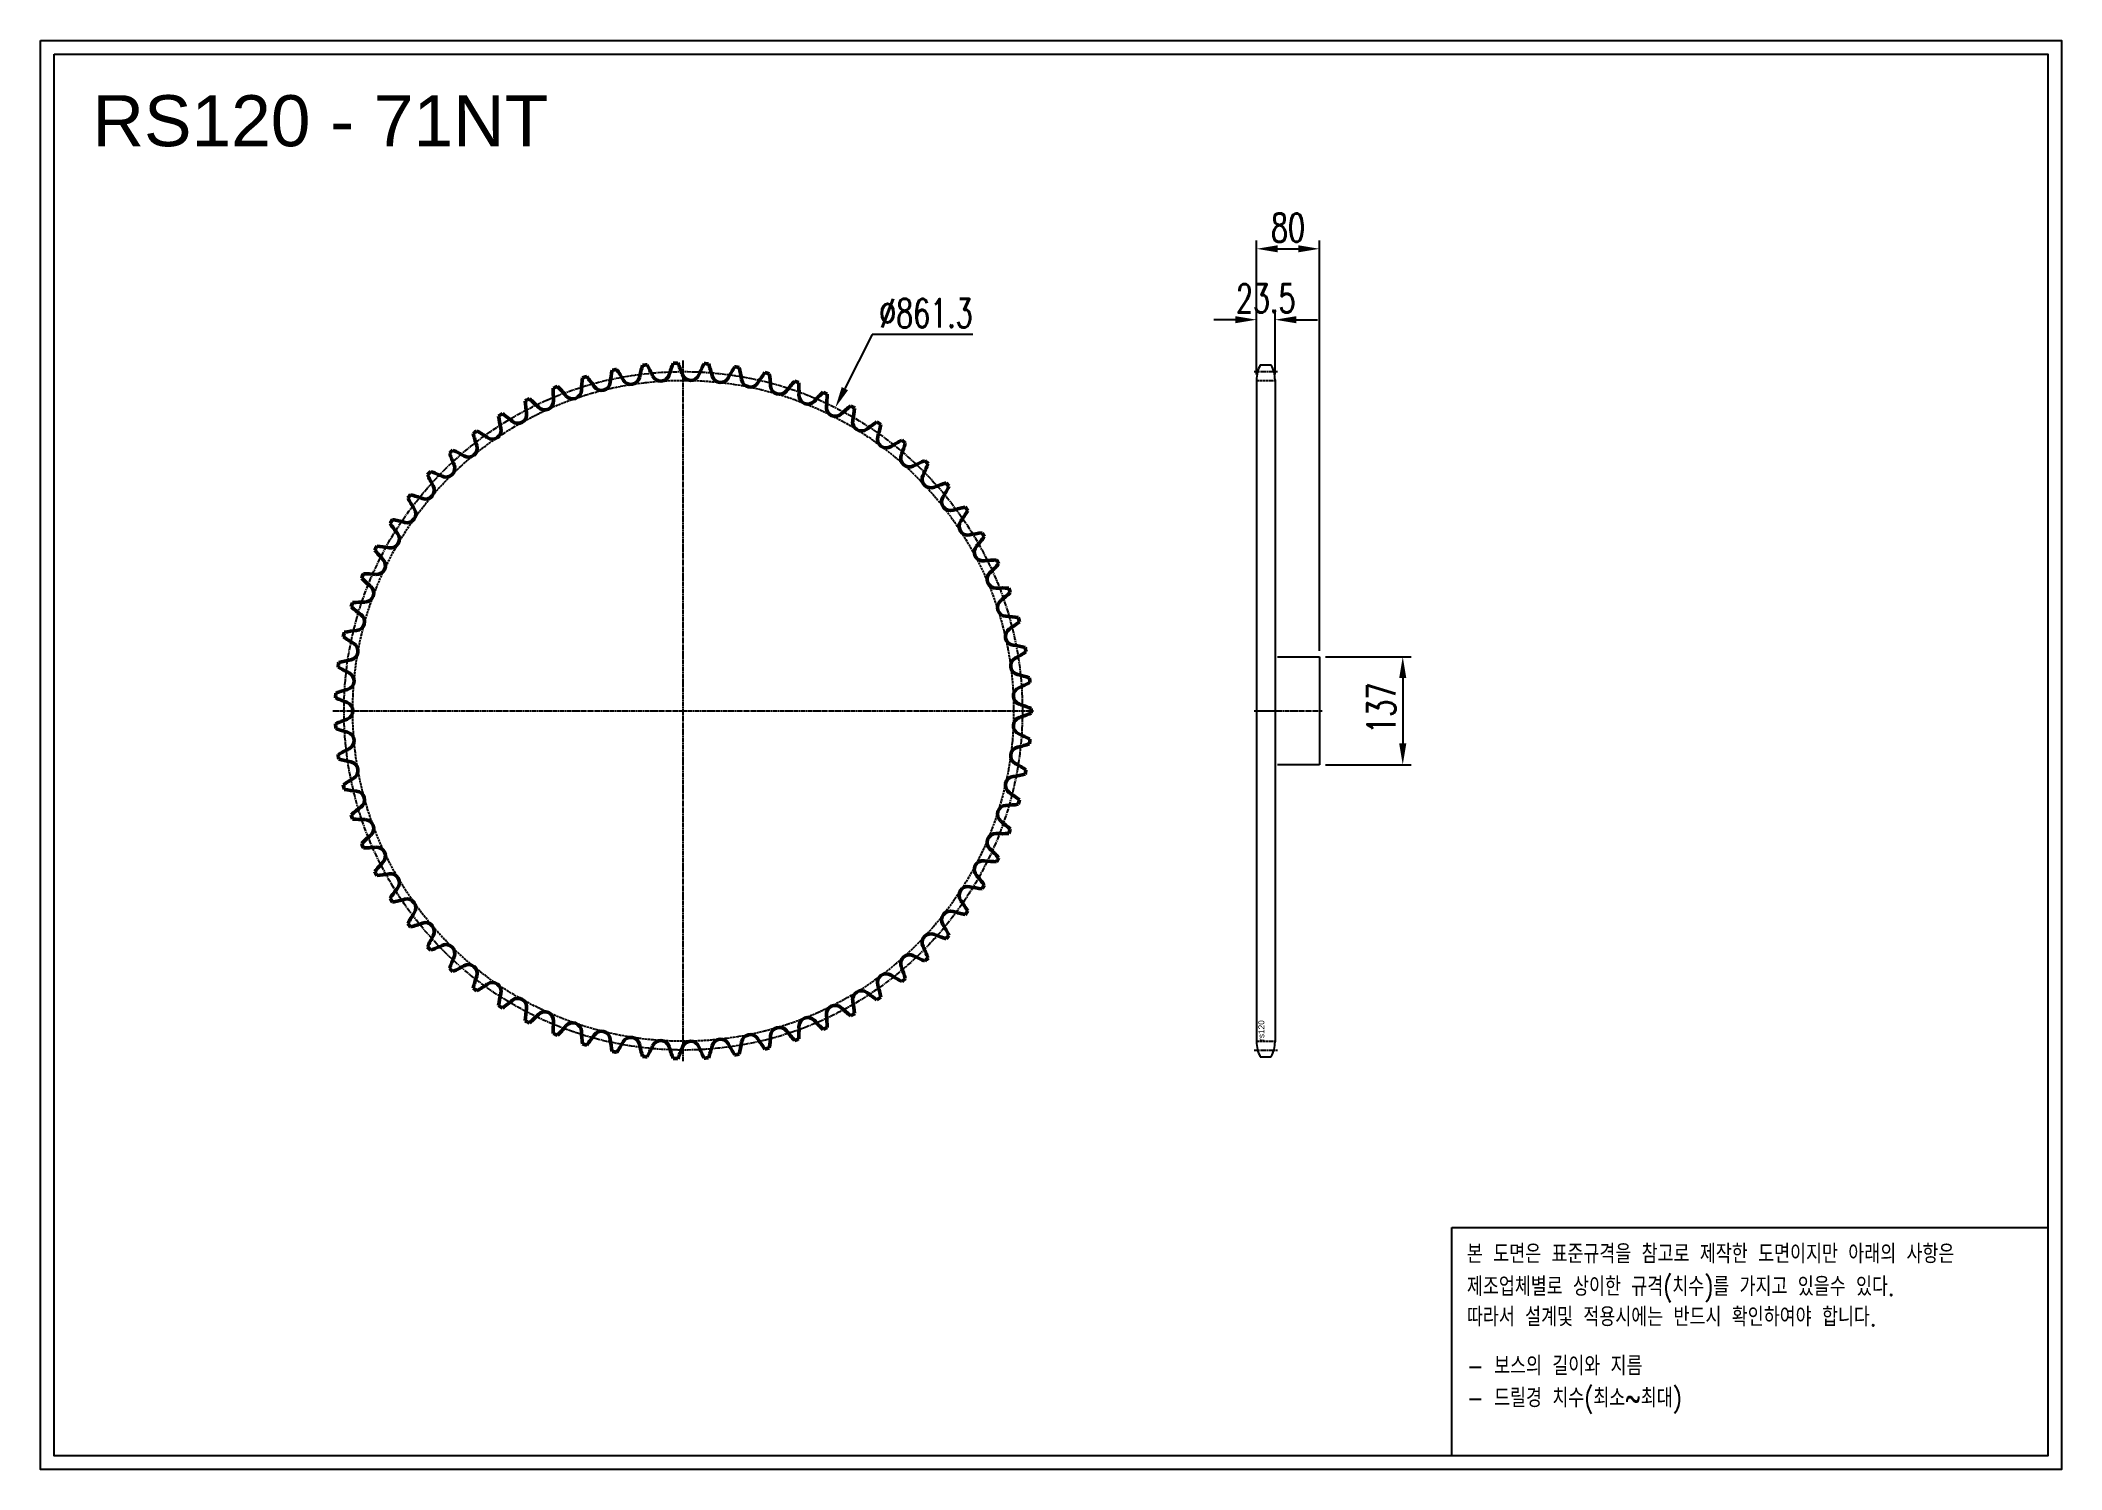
# Model space of a CAD drawing. Header units: millimetres. Extents: x -65644 to -63078, y 48101 to 49916.
import ezdxf

# ---------------------------------------------------------------- set-up
doc = ezdxf.new("R2010")
doc.units = ezdxf.units.MM
for name, pattern in [('AM_ISO02W050', [7.5, 6, -1.5]), ('AM_ISO02W050x2', [3.75, 3, -0.75]), ('AM_ISO08W050', [18, 12, -1.5, 3, -1.5]), ('AM_ISO08W050x2', [9, 6, -0.75, 1.5, -0.75])]:
    doc.linetypes.add(name, pattern=pattern)
for name, color, linetype, lineweight in [('AM_0N', 7, 'Continuous', 50), ('AM_3N', 6, 'AM_ISO02W050', 25), ('AM_7', 4, 'AM_ISO08W050', 25), ('AM_7N', 4, 'AM_ISO08W050', 25)]:
    doc.layers.add(name, color=color, linetype=linetype, lineweight=lineweight)
doc.layers.add('S-DIM', color=7, linetype='Continuous')
doc.styles.add('HAN', font='ROMANS.shx', dxfattribs={"width": 0.7, "bigfont": 'whgtxt.shx'})
doc.styles.add('HSG', font='SIMPLEX.shx', dxfattribs={"width": 0.7, "bigfont": 'HSG.shx'})
doc.styles.get("Standard").update_dxf_attribs({"font": 'arial.ttf'})
doc.dimstyles.new('APP50', dxfattribs={"dimscale": 15, "dimtxt": 2.4, "dimasz": 1.8, "dimexe": 0.7, "dimexo": 0.5, "dimgap": 0.6, "dimtad": 1, "dimtoh": 1, "dimdec": 1, "dimrnd": 0.01, "dimzin": 9, "dimdsep": 46, "dimtxsty": 'HSG', "dimcen": 0, "dimclrd": 1, "dimclre": 1, "dimclrt": 256, "dimazin": 2, "dimtp": 1, "dimtm": 1, "dimtfac": 0.5, "dimtdec": 1, "dimtofl": 0, "dimtmove": 0, "dimatfit": 3, "dimfxl": 0, "dimtvp": 1, "dimtolj": 2, "dimlwd": -1, "dimlwe": -1, "dimarcsym": 0})

# ---------------------------------------------------------------- blocks, each defined once
blk = doc.blocks.new('*D1')
at = {"layer": 'Defpoints', "color": 0, "transparency": 16777216}
for p in [(-64020.4, 49133), (-64020.4, 48996), (-63914.7, 48996)]:
    blk.add_point(p, dxfattribs=at)
at = {"layer": 'S-DIM', "color": 1, "transparency": 16777216}
for p, q in [((-64012.9, 49133), (-63904.2, 49133)), ((-63914.7, 49106), (-63914.7, 49023)), ((-64012.9, 48996), (-63904.2, 48996))]:
    blk.add_line(p, q, dxfattribs=at)
for points in [[(-63919.2, 49106), (-63910.2, 49106), (-63914.7, 49133)], [(-63919.2, 49023), (-63910.2, 49023), (-63914.7, 48996)]]:
    blk.add_solid(points, dxfattribs=at)
at = {"layer": 'S-DIM', "transparency": 16777216, "insert": (-63941.7, 49067.7), "char_height": 36, "attachment_point": 5, "rotation": 90, "style": 'HSG'}
blk.add_mtext('\\A2;137', dxfattribs=at)
blk = doc.blocks.new('*D2')
at = {"layer": 'Defpoints', "color": 0, "transparency": 16777216}
for p in [(-64076.9, 49561), (-64100.4, 49484), (-64076.9, 49484)]:
    blk.add_point(p, dxfattribs=at)
at = {"layer": 'S-DIM', "color": 1, "transparency": 16777216}
for p, q in [((-64127.4, 49561), (-64154.4, 49561)), ((-64100.4, 49491.5), (-64100.4, 49571.5)), ((-64076.9, 49491.5), (-64076.9, 49571.5)), ((-64049.9, 49561), (-64022.9, 49561))]:
    blk.add_line(p, q, dxfattribs=at)
for points in [[(-64127.4, 49565.5), (-64127.4, 49556.5), (-64100.4, 49561)], [(-64049.9, 49565.5), (-64049.9, 49556.5), (-64076.9, 49561)]]:
    blk.add_solid(points, dxfattribs=at)
at = {"layer": 'S-DIM', "transparency": 16777216, "insert": (-64088.6, 49588), "char_height": 36, "attachment_point": 5, "style": 'HSG'}
blk.add_mtext('\\A2;23.5', dxfattribs=at)
blk = doc.blocks.new('*D3')
at = {"layer": 'Defpoints', "color": 0, "transparency": 16777216}
for p in [(-64020.4, 49651), (-64100.4, 49484), (-64020.4, 49133)]:
    blk.add_point(p, dxfattribs=at)
at = {"layer": 'S-DIM', "color": 1, "transparency": 16777216}
for p, q in [((-64100.4, 49491.5), (-64100.4, 49661.5)), ((-64020.4, 49140.5), (-64020.4, 49661.5)), ((-64073.4, 49651), (-64047.4, 49651))]:
    blk.add_line(p, q, dxfattribs=at)
for points in [[(-64073.4, 49655.5), (-64073.4, 49646.5), (-64100.4, 49651)], [(-64047.4, 49655.5), (-64047.4, 49646.5), (-64020.4, 49651)]]:
    blk.add_solid(points, dxfattribs=at)
at = {"layer": 'S-DIM', "transparency": 16777216, "insert": (-64060.4, 49678), "char_height": 36, "attachment_point": 5, "style": 'HSG'}
blk.add_mtext('\\A2;80', dxfattribs=at)
blk = doc.blocks.new('notice1')
at = {"color": 4}
blk.add_lwpolyline([(-22142.12, 1735.9), (-22053.8, 1735.9), (-22053.8, 1702.07), (-22142.12, 1702.07)], close=True, dxfattribs=at)
at = {"color": 4, "style": 'HAN', "width": 0.8}
for s, p in [('본 도면은 표준규격을 참고로 제작한 도면이지만 아래의 사항은', (-22139.9, 1730.62)), ('제조업체별로 상이한 규격(치수)를 가지고 있을수 있다.', (-22139.9, 1725.78)), ('따라서 설계및 적용시에는 반드시 확인하여야 합니다.', (-22139.9, 1721.28)), ('- 보스의 길이와 지름', (-22139.9, 1714.03)), ('- 드릴경 치수(최소~최대)', (-22139.9, 1709.27))]:
    blk.add_text(s, height=2.7949, dxfattribs=at).set_placement(p)
blk = doc.blocks.new('*D5')
at = {"layer": 'Defpoints', "color": 0, "transparency": 16777216}
for p in [(-64635.1, 49449.4), (-65021.4, 48679.5)]:
    blk.add_point(p, dxfattribs=at)
at = {"layer": 'S-DIM', "color": 1, "linetype": 'ByBlock', "transparency": 16777216}
for p, q in [((-64588.5, 49542.3), (-64623, 49473.5)), ((-64460.7, 49542.3), (-64588.5, 49542.3))]:
    blk.add_line(p, q, dxfattribs=at)
at = {"layer": 'S-DIM', "color": 1, "transparency": 16777216}
blk.add_solid([(-64627, 49475.5), (-64619, 49471.5), (-64635.1, 49449.4)], dxfattribs=at)
at = {"layer": 'S-DIM', "transparency": 16777216, "insert": (-64520.1, 49569.3), "char_height": 36, "attachment_point": 5, "style": 'HSG'}
blk.add_mtext('\\A2;∅861.3', dxfattribs=at)

msp = doc.modelspace()

# ---------------------------------------------------------------- linework, layer by layer
for p, q in [((-64095.62, 49503.52), (-64081.59, 49503.52)), ((-64100.36, 49484.52), (-64100.36, 48644.36)), ((-64076.86, 49484.52), (-64076.86, 48644.36)), ((-64073.86, 49132.99), (-64020.36, 49132.99)), ((-64020.36, 49132.99), (-64020.36, 48995.99)), ((-64020.36, 48995.99), (-64073.86, 48995.99)), ((-64095.62, 48625.36), (-64081.59, 48625.36))]:
    msp.add_line(p, q)
for points in [[(-65644.36, 49915.58), (-63078.24, 49915.58), (-63078.24, 48101.15), (-65644.36, 48101.15)], [(-65627.08, 49898.3), (-63095.52, 49898.3), (-63095.52, 48118.43), (-65627.08, 48118.43)]]:
    msp.add_lwpolyline(points, close=True)
for centre, start, end in [((-64059.86, 49484.52), 152.02179, 180), ((-64117.36, 49484.52), 0, 27.97821), ((-64059.86, 48644.36), 180, 207.97821), ((-64117.36, 48644.36), 332.02179, 0)]:
    msp.add_arc(centre, 40.5, start, end)
at = {"layer": 'AM_0N'}
for centre, radius, start, end in [((-64693.07, 49448.09), 194.73, 163.59252, 168.23944), ((-64828.26, 49064.44), 441.68, 95.96511, 96.71095), ((-65044.34, 49409.07), 194.73, 24.43662, 29.08354), ((-64659.69, 49434.64), 194.73, 158.5221, 163.16901), ((-64828.26, 49064.44), 441.68, 90.89468, 91.64053), ((-65013.04, 49426.82), 194.73, 19.3662, 24.01311), ((-64627.63, 49418.29), 194.73, 153.45167, 158.09859), ((-64828.26, 49064.44), 441.68, 85.82426, 86.57011), ((-64980.29, 49441.73), 194.73, 14.29577, 18.94269), ((-64597.14, 49399.17), 194.73, 148.38125, 153.02817), ((-64828.26, 49064.44), 441.68, 80.75384, 81.49968), ((-64828.26, 49064.44), 441.68, 111.17637, 111.92222), ((-65127.19, 49340.3), 194.73, 39.64789, 44.2948), ((-64762.73, 49465.89), 194.73, 173.73336, 178.38028), ((-64828.26, 49064.44), 441.68, 106.10595, 106.8518), ((-65101.64, 49365.64), 194.73, 34.57746, 39.22438), ((-64932.06, 49482.53), 11.23, 214.57746, 353.30986), ((-64727.5, 49458.53), 194.73, 168.66294, 173.30986), ((-64828.26, 49064.44), 441.68, 101.03553, 101.78137), ((-65073.95, 49388.62), 194.73, 29.50704, 34.15396), ((-64894.71, 49490.06), 11.23, 209.50704, 348.23944), ((-64856.83, 49494.27), 11.23, 204.43662, 343.16901), ((-64818.73, 49495.12), 11.23, 199.3662, 338.09859), ((-64780.7, 49492.59), 11.23, 194.29577, 333.02817), ((-64946.35, 49453.69), 194.73, 9.22535, 13.87227), ((-64743.05, 49486.71), 11.23, 189.22535, 327.95775), ((-64568.46, 49377.44), 194.73, 143.31083, 147.95775), ((-64828.26, 49064.44), 441.68, 75.68342, 76.42926), ((-64911.48, 49462.6), 194.73, 4.15493, 8.80185), ((-64706.06, 49477.53), 11.23, 184.15493, 322.88732), ((-64541.82, 49353.25), 194.73, 138.24041, 142.88732), ((-64828.26, 49064.44), 441.68, 70.61299, 71.35884), ((-64875.97, 49468.4), 194.73, 359.08451, 3.73142), ((-64828.26, 49064.44), 441.68, 116.2468, 116.99264), ((-64834.44, 49471.16), 194.73, 183.87421, 188.52113), ((-65150.4, 49312.8), 194.73, 44.71831, 49.36523), ((-65004.05, 49457.72), 11.23, 224.71831, 3.4507), ((-64798.47, 49470.12), 194.73, 178.80379, 183.4507), ((-64968.61, 49471.72), 11.23, 219.64789, 358.38028), ((-64670.03, 49465.11), 11.23, 179.08451, 317.8169), ((-64517.41, 49326.81), 194.73, 133.16998, 137.8169), ((-64828.26, 49064.44), 441.68, 65.54257, 66.28842), ((-64635.24, 49449.56), 11.23, 174.01408, 312.74648), ((-64840.08, 49471.04), 194.73, 354.01408, 358.661), ((-64495.44, 49298.31), 194.73, 128.09956, 132.74648), ((-64828.26, 49064.44), 441.68, 60.47215, 61.21799), ((-64828.26, 49064.44), 441.68, 121.31722, 122.06306), ((-64870.36, 49469.02), 194.73, 188.94463, 193.59155), ((-65171.09, 49283.36), 194.73, 49.78873, 54.43565), ((-65038.12, 49440.64), 11.23, 229.78873, 8.52113), ((-64601.96, 49430.99), 11.23, 168.94366, 307.67606), ((-64804.1, 49470.49), 194.73, 348.94366, 353.59058), ((-64476.08, 49267.98), 194.73, 123.02914, 127.67606), ((-64828.26, 49064.44), 441.68, 55.40173, 56.14757), ((-64768.3, 49466.77), 194.73, 343.87324, 348.52016), ((-65101.08, 49397.82), 11.23, 239.92958, 18.66197), ((-64828.26, 49064.44), 441.68, 126.38764, 127.13349), ((-64905.95, 49463.72), 194.73, 194.01505, 198.66197), ((-65189.1, 49252.2), 194.73, 54.85915, 59.50607), ((-65070.55, 49420.62), 11.23, 234.85915, 13.59155), ((-64570.45, 49409.56), 11.23, 163.87324, 302.60563), ((-64459.46, 49236.06), 194.73, 117.95872, 122.60563), ((-64732.98, 49459.89), 194.73, 338.80282, 343.44973), ((-64828.26, 49064.44), 441.68, 50.3313, 51.07715), ((-65129.48, 49372.4), 11.23, 245, 23.73239), ((-64828.26, 49064.44), 441.68, 131.45806, 132.20391), ((-64940.93, 49455.29), 194.73, 199.08548, 203.73239), ((-65204.28, 49219.57), 194.73, 59.92958, 64.57649), ((-64540.95, 49385.42), 11.23, 158.80282, 297.53521), ((-64445.74, 49202.79), 194.73, 112.88829, 117.53521), ((-64698.4, 49449.92), 194.73, 333.73239, 338.37931), ((-64828.26, 49064.44), 441.68, 45.26088, 46.00673), ((-65155.52, 49344.57), 11.23, 250.07042, 28.80282), ((-64828.26, 49064.44), 441.68, 136.52849, 137.27433), ((-64975.04, 49443.8), 194.73, 204.1559, 208.80282), ((-65216.52, 49185.73), 194.73, 65, 69.64692), ((-64513.71, 49358.77), 11.23, 153.73239, 292.46479), ((-64435.01, 49168.44), 194.73, 107.81787, 112.46479), ((-64664.84, 49436.94), 194.73, 328.66197, 333.30889), ((-64828.26, 49064.44), 441.68, 40.19046, 40.9363), ((-64828.26, 49064.44), 441.68, 141.59891, 142.34475), ((-65007.99, 49429.35), 194.73, 209.22632, 213.87324), ((-65225.72, 49150.94), 194.73, 70.07042, 74.71734), ((-64488.93, 49329.82), 11.23, 148.66197, 287.39437), ((-64427.36, 49133.28), 194.73, 102.74745, 107.39437), ((-64828.26, 49064.44), 441.68, 35.12004, 35.86588), ((-64828.26, 49064.44), 441.68, 146.66933, 147.41518), ((-65039.54, 49412.03), 194.73, 214.29675, 218.94366), ((-65231.81, 49115.48), 194.73, 75.14085, 79.78776), ((-65178.99, 49314.55), 11.23, 255.14085, 33.87324), ((-64466.8, 49298.79), 11.23, 143.59155, 282.32394), ((-64632.56, 49421.04), 194.73, 323.59155, 328.23847), ((-64828.26, 49064.44), 441.68, 151.73975, 152.4856), ((-65234.74, 49079.61), 194.73, 80.21127, 84.85818), ((-65199.73, 49282.57), 11.23, 260.21127, 38.94366), ((-64422.84, 49097.58), 194.73, 97.67703, 102.32394), ((-64447.5, 49265.93), 11.23, 138.52113, 277.25352), ((-64601.81, 49402.35), 194.73, 318.52113, 323.16804), ((-64828.26, 49064.44), 441.68, 30.04961, 30.79546), ((-65069.43, 49392), 194.73, 219.36717, 224.01408), ((-65217.55, 49248.89), 11.23, 265.28169, 44.01408), ((-64421.5, 49061.62), 194.73, 92.6066, 97.25352), ((-64572.83, 49381.01), 194.73, 313.4507, 318.09762), ((-64828.26, 49064.44), 441.68, 24.97919, 25.72503), ((-64828.26, 49064.44), 441.68, 156.81018, 157.55602), ((-65097.44, 49369.4), 194.73, 224.43759, 229.08451), ((-65234.49, 49043.63), 194.73, 85.28169, 89.92861), ((-65232.33, 49213.76), 11.23, 270.35211, 49.08451), ((-64431.19, 49231.49), 11.23, 133.4507, 272.1831), ((-64423.34, 49025.68), 194.73, 87.53618, 92.1831), ((-64828.26, 49064.44), 441.68, 19.90877, 20.65461), ((-64828.26, 49064.44), 441.68, 161.8806, 162.62644), ((-65123.34, 49344.42), 194.73, 229.50801, 234.15493), ((-65231.07, 49007.81), 194.73, 90.35211, 94.99903), ((-64417.98, 49195.74), 11.23, 128.38028, 267.11268), ((-64545.85, 49357.2), 194.73, 308.38028, 313.0272), ((-65243.95, 49177.47), 11.23, 275.42254, 54.15493), ((-64407.98, 49158.97), 11.23, 123.30986, 262.04225), ((-64428.35, 48990.04), 194.73, 82.46576, 87.11268), ((-64521.08, 49331.09), 194.73, 303.30986, 307.95678), ((-64828.26, 49064.44), 441.68, 14.83835, 15.58419), ((-64828.26, 49064.44), 441.68, 166.95102, 167.69687), ((-65146.93, 49317.24), 194.73, 234.57844, 239.22535), ((-65224.48, 48972.43), 194.73, 95.42254, 100.06945), ((-65252.31, 49140.29), 11.23, 280.49296, 59.22535), ((-64436.49, 48954.99), 194.73, 77.39534, 82.04225), ((-64828.26, 49064.44), 441.68, 9.76792, 10.51377), ((-64828.26, 49064.44), 441.68, 172.02144, 172.76729), ((-65168.02, 49288.09), 194.73, 239.64886, 244.29577), ((-65214.8, 48937.77), 194.73, 100.49296, 105.13987), ((-64401.27, 49121.45), 11.23, 118.23944, 256.97183), ((-64498.72, 49302.9), 194.73, 298.23944, 302.88635), ((-65202.09, 48904.1), 194.73, 105.56338, 110.2103), ((-65257.35, 49102.51), 11.23, 285.56338, 64.29577), ((-64397.9, 49083.49), 11.23, 113.16901, 251.90141), ((-64447.7, 48920.79), 194.73, 72.32491, 76.97183), ((-64478.93, 49272.84), 194.73, 293.16901, 297.81593), ((-64828.26, 49064.44), 441.68, 4.6975, 5.44334), ((-64828.26, 49064.44), 441.68, 177.09187, 177.83771), ((-65186.46, 49257.19), 194.73, 244.71928, 249.3662), ((-65259.04, 49064.44), 11.23, 290.6338, 69.3662), ((-64461.88, 48887.72), 194.73, 67.25449, 71.90141), ((-64828.26, 49064.44), 441.68, 359.62708, 0.37292), ((-65186.46, 48871.69), 194.73, 110.6338, 115.28072), ((-64828.26, 49064.44), 441.68, 182.16229, 182.90813), ((-65202.09, 49224.78), 194.73, 249.7897, 254.43662), ((-64397.9, 49045.38), 11.23, 108.09859, 246.83099), ((-64461.88, 49241.15), 194.73, 288.09859, 292.74551), ((-65168.02, 48840.79), 194.73, 115.70423, 120.35114), ((-65257.35, 49026.37), 11.23, 295.70423, 74.43662), ((-64401.27, 49007.42), 11.23, 103.02817, 241.76056), ((-64447.7, 49208.08), 194.73, 283.02817, 287.67509), ((-64478.93, 48856.03), 194.73, 62.18407, 66.83099), ((-64828.26, 49064.44), 441.68, 354.55666, 355.3025), ((-64828.26, 49064.44), 441.68, 187.23271, 187.97856), ((-65214.8, 49191.11), 194.73, 254.86013, 259.50704), ((-65252.31, 48988.59), 11.23, 300.77465, 79.50704), ((-64498.72, 48825.98), 194.73, 57.11365, 61.76056), ((-64828.26, 49064.44), 441.68, 349.48623, 350.23208), ((-65146.93, 48811.63), 194.73, 120.77465, 125.42156), ((-64828.26, 49064.44), 441.68, 192.30313, 193.04898), ((-65224.48, 49156.45), 194.73, 259.93055, 264.57746), ((-65243.95, 48951.41), 11.23, 305.84507, 84.57746), ((-64407.98, 48969.91), 11.23, 97.95775, 236.69014), ((-64436.49, 49173.89), 194.73, 277.95775, 282.60466), ((-65123.34, 48784.46), 194.73, 125.84507, 130.49199), ((-64417.98, 48933.13), 11.23, 92.88732, 231.61972), ((-64428.35, 49138.83), 194.73, 272.88732, 277.53424), ((-64521.08, 48797.78), 194.73, 52.04322, 56.69014), ((-64828.26, 49064.44), 441.68, 344.41581, 345.16165), ((-64828.26, 49064.44), 441.68, 197.37356, 198.1194), ((-65231.07, 49121.07), 194.73, 265.00097, 269.64789), ((-65232.33, 48915.11), 11.23, 310.91549, 89.64789), ((-64545.85, 48771.68), 194.73, 46.9728, 51.61972), ((-64828.26, 49064.44), 441.68, 339.34539, 340.09123), ((-65097.44, 48759.47), 194.73, 130.91549, 135.56241), ((-64828.26, 49064.44), 441.68, 202.44398, 203.18982), ((-65234.49, 49085.25), 194.73, 270.07139, 274.71831), ((-65217.55, 48879.99), 11.23, 315.98592, 94.71831), ((-64431.19, 48897.39), 11.23, 87.8169, 226.5493), ((-64572.83, 48747.87), 194.73, 41.90238, 46.5493), ((-64423.34, 49103.2), 194.73, 267.8169, 272.46382), ((-65069.43, 48736.88), 194.73, 135.98592, 140.63283), ((-64828.26, 49064.44), 441.68, 207.5144, 208.26025), ((-64447.5, 48862.95), 11.23, 82.74648, 221.47887), ((-64421.5, 49067.26), 194.73, 262.74648, 267.3934), ((-64828.26, 49064.44), 441.68, 334.27497, 335.02081), ((-65234.74, 49049.26), 194.73, 275.14182, 279.78873), ((-65199.73, 48846.3), 11.23, 321.05634, 99.78873), ((-65039.54, 48716.84), 194.73, 141.05634, 145.70325), ((-64466.8, 48830.08), 11.23, 77.67606, 216.40845), ((-64422.84, 49031.3), 194.73, 257.67606, 262.32297), ((-64601.81, 48726.53), 194.73, 36.83196, 41.47887), ((-64828.26, 49064.44), 441.68, 329.20454, 329.95039), ((-64828.26, 49064.44), 441.68, 212.58482, 213.33067), ((-65231.81, 49013.4), 194.73, 280.21224, 284.85915), ((-65178.99, 48814.33), 11.23, 326.12676, 104.85915), ((-65007.99, 48699.53), 194.73, 146.12676, 150.77368), ((-64488.93, 48799.06), 11.23, 72.60563, 211.33803), ((-64427.36, 48995.6), 194.73, 252.60563, 257.25255), ((-64632.56, 48707.84), 194.73, 31.76153, 36.40845), ((-64828.26, 49064.44), 441.68, 324.13412, 324.87996), ((-64828.26, 49064.44), 441.68, 217.65525, 218.40109), ((-65225.72, 48977.93), 194.73, 285.28266, 289.92958), ((-65155.52, 48784.31), 11.23, 331.19718, 109.92958), ((-64664.84, 48691.94), 194.73, 26.69111, 31.33803), ((-64975.04, 48685.07), 194.73, 151.19718, 155.8441), ((-64828.26, 49064.44), 441.68, 222.72567, 223.47151), ((-65216.52, 48943.14), 194.73, 290.35308, 295), ((-65129.48, 48756.48), 11.23, 336.26761, 115), ((-64513.71, 48770.1), 11.23, 67.53521, 206.26761), ((-64698.4, 48678.95), 194.73, 21.62069, 26.26761), ((-64435.01, 48960.44), 194.73, 247.53521, 252.18213), ((-64828.26, 49064.44), 441.68, 319.0637, 319.80954), ((-64940.93, 48673.59), 194.73, 156.26761, 160.91452), ((-64828.26, 49064.44), 441.68, 227.79609, 228.54194), ((-65204.28, 48909.3), 194.73, 295.42351, 300.07042), ((-65101.08, 48731.06), 11.23, 341.33803, 120.07042), ((-64540.95, 48743.46), 11.23, 62.46479, 201.19718), ((-64732.98, 48668.99), 194.73, 16.55027, 21.19718), ((-64445.74, 48926.09), 194.73, 242.46479, 247.11171), ((-64828.26, 49064.44), 441.68, 313.99327, 314.73912), ((-64905.95, 48665.16), 194.73, 161.33803, 165.98495), ((-64828.26, 49064.44), 441.68, 232.86651, 233.61236), ((-65189.1, 48876.68), 194.73, 300.49393, 305.14085), ((-65070.55, 48708.25), 11.23, 346.40845, 125.14085), ((-64870.36, 48659.85), 194.73, 166.40845, 171.05537), ((-64601.96, 48697.89), 11.23, 52.32394, 191.05634), ((-64476.08, 48860.9), 194.73, 232.32394, 236.97086), ((-64570.45, 48719.32), 11.23, 57.39437, 196.12676), ((-64768.3, 48662.11), 194.73, 11.47984, 16.12676), ((-64459.46, 48892.82), 194.73, 237.39437, 242.04128), ((-64828.26, 49064.44), 441.68, 308.92285, 309.6687), ((-64828.26, 49064.44), 441.68, 237.93694, 238.68278), ((-65171.09, 48845.52), 194.73, 305.56435, 310.21127), ((-65038.12, 48688.23), 11.23, 351.47887, 130.21127), ((-64834.44, 48657.72), 194.73, 171.47887, 176.12579), ((-65004.05, 48671.16), 11.23, 356.5493, 135.28169), ((-64635.24, 48679.32), 11.23, 47.25352, 185.98592), ((-64495.44, 48830.57), 194.73, 227.25352, 231.90044), ((-64828.26, 49064.44), 441.68, 298.78201, 299.52785), ((-64804.1, 48658.39), 194.73, 6.40942, 11.05634), ((-64828.26, 49064.44), 441.68, 303.85243, 304.59827), ((-64828.26, 49064.44), 441.68, 243.00736, 243.7532), ((-65150.4, 48816.08), 194.73, 310.63477, 315.28169), ((-64798.47, 48658.76), 194.73, 176.5493, 181.19621), ((-64828.26, 49064.44), 441.68, 248.07778, 248.82363), ((-65127.19, 48788.58), 194.73, 315.7052, 320.35211), ((-64968.61, 48657.16), 11.23, 1.61972, 140.35211), ((-64762.73, 48662.98), 194.73, 181.61972, 186.26664), ((-64932.06, 48646.35), 11.23, 6.69014, 145.42254), ((-64706.06, 48651.35), 11.23, 37.11268, 175.84507), ((-64541.82, 48775.63), 194.73, 217.11268, 221.75959), ((-64875.97, 48660.48), 194.73, 356.26858, 0.91549), ((-64670.03, 48663.77), 11.23, 42.1831, 180.91549), ((-64517.41, 48802.07), 194.73, 222.1831, 226.83002), ((-64828.26, 49064.44), 441.68, 293.71158, 294.45743), ((-64840.08, 48657.84), 194.73, 1.339, 5.98592), ((-64828.26, 49064.44), 441.68, 253.1482, 253.89405), ((-65101.64, 48763.24), 194.73, 320.77562, 325.42254), ((-64727.5, 48670.35), 194.73, 186.69014, 191.33706), ((-64828.26, 49064.44), 441.68, 258.21863, 258.96447), ((-65073.95, 48740.25), 194.73, 325.84604, 330.49296), ((-64894.71, 48638.81), 11.23, 11.76056, 150.49296), ((-64693.07, 48680.79), 194.73, 191.76056, 196.40748), ((-65044.34, 48719.81), 194.73, 330.91646, 335.56338), ((-64856.83, 48634.61), 11.23, 16.83099, 155.56338), ((-64659.69, 48694.24), 194.73, 196.83099, 201.4779), ((-65013.04, 48702.06), 194.73, 335.98689, 340.6338), ((-64818.73, 48633.76), 11.23, 21.90141, 160.6338), ((-64627.63, 48710.59), 194.73, 201.90141, 206.54833), ((-64980.29, 48687.15), 194.73, 341.05731, 345.70423), ((-64780.7, 48636.29), 11.23, 26.97183, 165.70423), ((-64597.14, 48729.7), 194.73, 206.97183, 211.61875), ((-64828.26, 49064.44), 441.68, 278.50032, 279.24616), ((-64946.35, 48675.19), 194.73, 346.12773, 350.77465), ((-64743.05, 48642.17), 11.23, 32.04225, 170.77465), ((-64568.46, 48751.44), 194.73, 212.04225, 216.68917), ((-64828.26, 49064.44), 441.68, 283.57074, 284.31658), ((-64911.48, 48666.27), 194.73, 351.19815, 355.84507), ((-64828.26, 49064.44), 441.68, 288.64116, 289.38701), ((-64828.26, 49064.44), 441.68, 263.28905, 264.03489), ((-64828.26, 49064.44), 441.68, 268.35947, 269.10532), ((-64828.26, 49064.44), 441.68, 273.42989, 274.17574)]:
    msp.add_arc(centre, radius, start, end, dxfattribs=at)
at = {"layer": 'AM_3N', "linetype": 'AM_ISO02W050x2'}
for p, q in [((-64100.36, 49483.99), (-64076.86, 49483.99)), ((-64100.36, 48644.88), (-64076.86, 48644.88))]:
    msp.add_line(p, q, dxfattribs=at)
msp.add_circle((-64828.26, 49064.44), 419.56, dxfattribs=at)
at = {"layer": 'AM_7', "linetype": 'AM_ISO08W050x2'}
for p, q in [((-64103.36, 49495.11), (-64073.86, 49495.11)), ((-64103.36, 49064.44), (-64073.86, 49064.44)), ((-64100.36, 49064.49), (-64016.93, 49064.49)), ((-64103.36, 48633.77), (-64073.86, 48633.77))]:
    msp.add_line(p, q, dxfattribs=at)
msp.add_circle((-64828.26, 49064.44), 430.67, dxfattribs=at)
at = {"layer": 'AM_7N', "linetype": 'AM_ISO08W050x2'}
for p, q in [((-64828.26, 48619.76), (-64828.26, 49509.12)), ((-65272.94, 49064.44), (-64383.58, 49064.44))]:
    msp.add_line(p, q, dxfattribs=at)

# ---------------------------------------------------------------- block references
at = {"xscale": 8.568015886756081, "yscale": 8.568015886756081, "zscale": 8.568015886756081}
msp.add_blockref('notice1', (125861.77, 33535.09), dxfattribs=at)

# ---------------------------------------------------------------- texts
msp.add_text('RS120 - 71NT', height=64.8011).set_placement((-65578.27, 49781.22))
msp.add_text('rs120', height=7.5, rotation=90).set_placement((-64090.51, 48645.46))

# ---------------------------------------------------------------- dimensions: what is measured, and where the dimension line sits
at = {"layer": 'S-DIM'}
dim = msp.add_linear_dim(base=(-64020.36, 49651), p1=(-64100.36, 49483.99), p2=(-64020.36, 49132.99), dimstyle='APP50', dxfattribs=at)
dim.commit()
dim.dimension.update_dxf_attribs({"geometry": '*D3', "text_midpoint": (-64060.36, 49678)})
dim = msp.add_linear_dim(base=(-64076.86, 49561), p1=(-64100.36, 49483.99), p2=(-64076.86, 49483.99), dimstyle='APP50', dxfattribs=at)
dim.commit()
dim.dimension.update_dxf_attribs({"geometry": '*D2', "text_midpoint": (-64088.61, 49561), "dimtype": 128})
dim = msp.add_diameter_dim_2p(p1=(-65021.39, 48679.5), p2=(-64635.13, 49449.38), dimstyle='APP50', override={"dimarcsym": 1}, dxfattribs=at)
dim.commit()
dim.dimension.update_dxf_attribs({"geometry": '*D5', "text_midpoint": (-64520.11, 49542.3), "dimtype": 131})
dim = msp.add_linear_dim(base=(-63914.66, 48995.99), p1=(-64020.36, 49132.99), p2=(-64020.36, 48995.99), angle=90, dimstyle='APP50', dxfattribs=at)
dim.commit()
dim.dimension.update_dxf_attribs({"geometry": '*D1', "text_midpoint": (-63914.66, 49067.72), "dimtype": 128})

doc.saveas('drawing.dxf')
